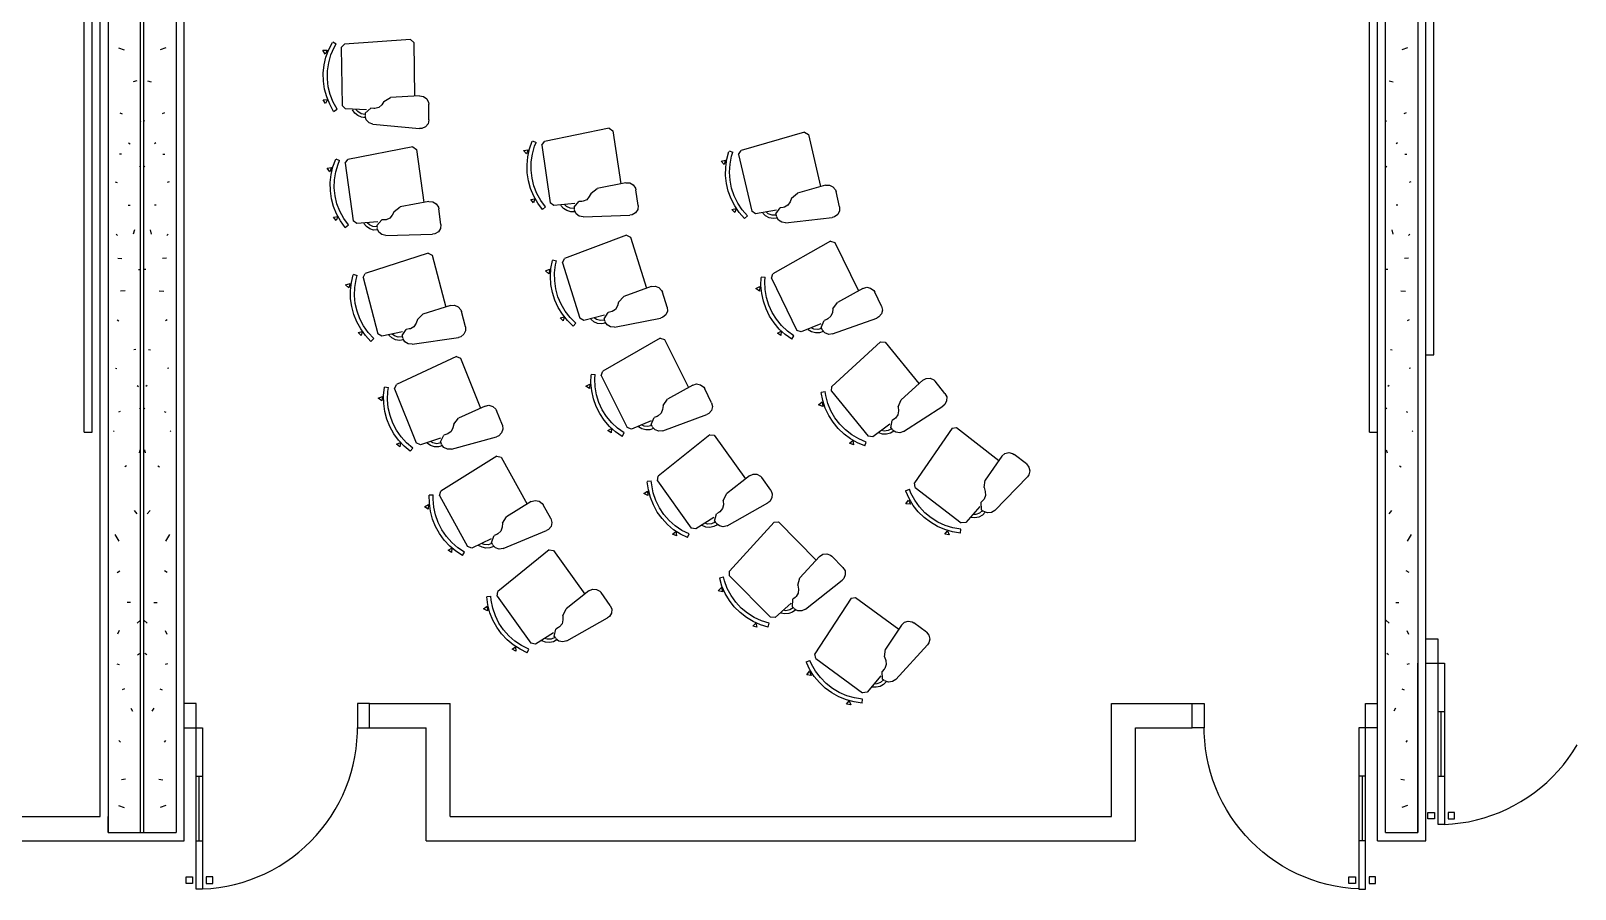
# Model space of a CAD drawing. Extents: x 7 to 80.8, y 22 to 73.9.
# Drawn here: x 54.63 to 64.2, y 54.63 to 59.95 of the extents above; entities that cross this region are included whole.
import ezdxf

# ---------------------------------------------------------------- set-up
doc = ezdxf.new("R2010")
doc.units = 0
doc.header["$MEASUREMENT"] = 0
for name, color, linetype in [('Doors', 7, 'CONTINUOUS'), ('Furniture', 7, 'CONTINUOUS'), ('Walls', 7, 'CONTINUOUS')]:
    doc.layers.add(name, color=color, linetype=linetype)

msp = doc.modelspace()

# ---------------------------------------------------------------- linework, layer by layer
at = {"layer": 'Doors', "color": 1}
for p, q in [((63.3544, 56.1819), (63.2794, 56.1819)), ((55.6544, 55.7819), (55.5794, 55.7819)), ((62.9044, 55.7819), (62.9794, 55.7819))]:
    msp.add_line(p, q, dxfattribs=at)
at = {"layer": 'Doors', "color": 2}
for p, q in [((63.2794, 56.0319), (63.2794, 56.1819)), ((63.2294, 54.9819), (63.2294, 56.0319)), ((63.2794, 54.9319), (63.2794, 56.0319)), ((55.5794, 55.6319), (55.5794, 55.7819)), ((61.3294, 55.7819), (61.8294, 55.7819)), ((61.8294, 55.6319), (61.8294, 55.7819)), ((62.9794, 55.6319), (62.9794, 55.7819)), ((55.5794, 54.9319), (55.5794, 55.6319)), ((61.4794, 55.6319), (61.8294, 55.6319)), ((55.1094, 54.9819), (55.1094, 55.0819)), ((63.0294, 54.9819), (63.2294, 54.9819)), ((55.5294, 54.9319), (55.5794, 54.9319)), ((62.9794, 54.9319), (63.2794, 54.9319))]:
    msp.add_line(p, q, dxfattribs=at)
at = {"layer": 'Doors', "color": 4}
for p, q in [((63.3544, 55.7319), (63.3967, 55.7319)), ((63.3736, 55.3313), (63.3736, 55.7319)), ((55.6544, 55.3319), (55.6967, 55.3319)), ((55.6736, 54.9313), (55.6736, 55.3319)), ((62.9044, 55.3319), (62.8622, 55.3319)), ((62.8853, 54.9313), (62.8853, 55.3319)), ((63.3544, 55.3319), (63.3944, 55.3319)), ((55.6544, 54.9319), (55.6944, 54.9319)), ((62.9044, 54.9319), (62.8645, 54.9319))]:
    msp.add_line(p, q, dxfattribs=at)
at = {"layer": 'Doors', "color": 1}
for points in [[(63.2794, 56.0319), (63.3544, 56.0319), (63.3544, 56.1819)], [(55.5794, 55.6319), (55.6544, 55.6319), (55.6544, 55.7819)], [(61.8294, 55.7819), (61.9044, 55.7819), (61.9044, 55.6319), (61.8294, 55.6319)], [(62.9794, 55.6319), (62.9044, 55.6319), (62.9044, 55.7819)]]:
    msp.add_lwpolyline(points, dxfattribs=at)
at = {"layer": 'Doors', "color": 4}
for points in [[(63.3544, 56.0319), (63.3944, 56.0319), (63.3944, 55.0319), (63.3544, 55.0319), (63.3544, 56.0319)], [(55.6544, 55.6319), (55.6944, 55.6319), (55.6944, 54.6319), (55.6544, 54.6319), (55.6544, 55.6319)], [(62.9044, 55.6319), (62.8644, 55.6319), (62.8644, 54.6319), (62.9044, 54.6319), (62.9044, 55.6319)], [(63.3321, 55.0676), (63.2921, 55.0676), (63.2921, 55.1076), (63.3321, 55.1076), (63.3321, 55.0676)], [(63.417, 55.0675), (63.457, 55.0673), (63.4571, 55.1073), (63.4171, 55.1075), (63.417, 55.0675)], [(55.6321, 54.6676), (55.5921, 54.6676), (55.5921, 54.7076), (55.6321, 54.7076), (55.6321, 54.6676)], [(55.717, 54.6675), (55.757, 54.6674), (55.7571, 54.7074), (55.7171, 54.7075), (55.717, 54.6675)], [(62.8419, 54.6675), (62.8019, 54.6674), (62.8017, 54.7074), (62.8417, 54.7075), (62.8419, 54.6675)], [(62.9268, 54.6676), (62.9668, 54.6676), (62.9668, 54.7076), (62.9268, 54.7076), (62.9268, 54.6676)]]:
    msp.add_lwpolyline(points, close=True, dxfattribs=at)
for points in [[(55.6944, 54.6327), (55.7443, 54.636), (55.794, 54.6417), (55.8433, 54.6499), (55.8921, 54.6606), (55.9404, 54.6737), (55.9879, 54.6892), (56.0346, 54.707), (56.0804, 54.7272), (56.1251, 54.7496), (56.1686, 54.7742), (56.2108, 54.801), (56.2516, 54.8298), (56.291, 54.8607), (56.3287, 54.8934), (56.3648, 54.9281), (56.3991, 54.9644), (56.4315, 55.0025), (56.462, 55.0421), (56.4905, 55.0832), (56.5168, 55.1257), (56.5411, 55.1694), (56.5631, 55.2143), (56.5828, 55.2602), (56.6002, 55.3071), (56.6153, 55.3548), (56.6279, 55.4032), (56.6381, 55.4521), (56.6459, 55.5015), (56.6512, 55.5512), (56.654, 55.6011), (56.6544, 55.6319)], [(62.8645, 54.6327), (62.8146, 54.636), (62.7649, 54.6417), (62.7156, 54.6499), (62.6668, 54.6606), (62.6185, 54.6737), (62.571, 54.6892), (62.5243, 54.707), (62.4785, 54.7272), (62.4338, 54.7496), (62.3903, 54.7742), (62.3481, 54.801), (62.3073, 54.8298), (62.2679, 54.8607), (62.2302, 54.8934), (62.1941, 54.9281), (62.1598, 54.9644), (62.1274, 55.0025), (62.0969, 55.0421), (62.0684, 55.0832), (62.042, 55.1257), (62.0178, 55.1694), (61.9958, 55.2143), (61.9761, 55.2602), (61.9587, 55.3071), (61.9436, 55.3548), (61.931, 55.4032), (61.9208, 55.4521), (61.913, 55.5015), (61.9077, 55.5512), (61.9049, 55.6011), (61.9044, 55.6319)], [(63.3944, 55.0327), (63.4443, 55.036), (63.494, 55.0417), (63.5433, 55.0499), (63.5921, 55.0606), (63.6404, 55.0737), (63.6879, 55.0892), (63.7346, 55.107), (63.7804, 55.1272), (63.8251, 55.1496), (63.8686, 55.1742), (63.9108, 55.201), (63.9516, 55.2298), (63.991, 55.2607), (64.0287, 55.2934), (64.0648, 55.3281), (64.0991, 55.3644), (64.1315, 55.4025), (64.162, 55.4421), (64.1905, 55.4832), (64.2168, 55.5257)]]:
    msp.add_lwpolyline(points, dxfattribs=at)
at = {"layer": 'Furniture', "color": 4}
for p, q in [((54.9594, 57.4649), (54.9594, 61.4649)), ((62.9294, 57.4649), (62.9294, 61.4649)), ((56.5006, 59.8832), (56.522, 59.8703)), ((56.554, 59.8487), (56.5737, 59.87)), ((56.554, 59.8487), (56.5591, 59.4887)), ((56.9834, 59.8986), (56.5737, 59.87)), ((56.9834, 59.8986), (57.0036, 59.88)), ((57.0036, 59.88), (57.0083, 59.5476)), ((56.5066, 59.4528), (56.5277, 59.4662)), ((56.5794, 59.4679), (56.5591, 59.4887)), ((56.7108, 59.4624), (56.5794, 59.4679)), ((56.7021, 59.4412), (56.737, 59.4723)), ((56.7554, 59.4705), (56.737, 59.4723)), ((56.8185, 59.5147), (56.8049, 59.4941)), ((56.8185, 59.5147), (56.8596, 59.5384)), ((57.0396, 59.5495), (56.8596, 59.5384)), ((57.0975, 59.4), (57.0961, 59.4972)), ((56.7021, 59.4412), (56.7019, 59.428)), ((56.75, 59.3741), (57.0392, 59.3463)), ((57.7392, 59.2701), (57.7621, 59.2601)), ((58.2159, 59.3488), (57.8135, 59.2667)), ((58.2159, 59.3488), (58.2384, 59.333)), ((58.2384, 59.333), (58.2867, 59.0041)), ((59.427, 59.3239), (59.0325, 59.2097)), ((59.427, 59.3239), (59.4507, 59.31)), ((59.4507, 59.31), (59.5253, 58.986)), ((56.9981, 59.2332), (56.5949, 59.1551)), ((56.9981, 59.2332), (57.0205, 59.2172)), ((57.0205, 59.2172), (57.0655, 58.8878)), ((57.7968, 59.2429), (57.8135, 59.2667)), ((57.7968, 59.2429), (57.8491, 58.8867)), ((58.9582, 59.2071), (58.9818, 59.199)), ((59.0178, 59.1846), (59.0325, 59.2097)), ((59.0178, 59.1846), (59.0986, 58.8338)), ((56.5207, 59.1593), (56.5436, 59.1491)), ((56.578, 59.1315), (56.5949, 59.1551)), ((56.578, 59.1315), (56.6267, 58.7748)), ((58.3175, 59.0101), (58.1404, 58.9755)), ((59.5555, 58.9945), (59.3818, 58.9457)), ((57.0963, 58.8935), (56.9189, 58.8606)), ((57.9971, 58.8584), (58.0276, 58.8938)), ((58.0461, 58.8945), (58.0276, 58.8938)), ((58.1028, 58.9465), (58.092, 58.9244)), ((58.1028, 58.9465), (58.1404, 58.9755)), ((58.3944, 58.8696), (58.3803, 58.9657)), ((59.3466, 58.9138), (59.3377, 58.8909)), ((59.3466, 58.9138), (59.3818, 58.9457)), ((59.6435, 58.8606), (59.6217, 58.9552)), ((56.881, 58.8321), (56.87, 58.81)), ((56.881, 58.8321), (56.9189, 58.8606)), ((57.1719, 58.7522), (57.1587, 58.8484)), ((57.8018, 58.8442), (57.8209, 58.8603)), ((57.8719, 58.8687), (57.8491, 58.8867)), ((58.0029, 58.8806), (57.8719, 58.8687)), ((57.9971, 58.8584), (57.9986, 58.8453)), ((58.0534, 58.7982), (58.3437, 58.8087)), ((59.0548, 58.7876), (59.0726, 58.8052)), ((59.1228, 58.8177), (59.0986, 58.8338)), ((59.2524, 58.8401), (59.1228, 58.8177)), ((59.2484, 58.8175), (59.2759, 58.8552)), ((59.2484, 58.8175), (59.2509, 58.8045)), ((59.2943, 58.8574), (59.2759, 58.8552)), ((59.3093, 58.762), (59.5979, 58.7958)), ((56.579, 58.7328), (56.5983, 58.7487)), ((56.6494, 58.7566), (56.6267, 58.7748)), ((56.7805, 58.7672), (56.6494, 58.7566)), ((56.7745, 58.745), (56.8053, 58.7801)), ((56.7745, 58.745), (56.7758, 58.7319)), ((56.8238, 58.7806), (56.8053, 58.7801)), ((56.8301, 58.6842), (57.1205, 58.6918)), ((58.3221, 58.6851), (57.9377, 58.5405)), ((58.3221, 58.6851), (58.3468, 58.673)), ((58.3468, 58.673), (58.4464, 58.3558)), ((59.588, 58.6472), (59.2297, 58.4465)), ((59.588, 58.6472), (59.6143, 58.639)), ((59.6143, 58.639), (59.7604, 58.3404)), ((57.0935, 58.5745), (56.7028, 58.4481)), ((57.0935, 58.5745), (57.1176, 58.5613)), ((57.1176, 58.5613), (57.2023, 58.2398)), ((57.8638, 58.5322), (57.888, 58.526)), ((57.9249, 58.5144), (57.9377, 58.5405)), ((57.9249, 58.5144), (58.0328, 58.1709)), ((56.6286, 58.4432), (56.6525, 58.4359)), ((56.6888, 58.4226), (56.7028, 58.4481)), ((56.6888, 58.4226), (56.7805, 58.0744)), ((59.1579, 58.4272), (59.1828, 58.4247)), ((59.2211, 58.4188), (59.2297, 58.4465)), ((59.2211, 58.4188), (59.3793, 58.0954)), ((58.4758, 58.3666), (58.3064, 58.3045)), ((58.574, 58.2399), (58.5449, 58.3326)), ((59.7879, 58.3555), (59.6298, 58.2686)), ((59.904, 58.245), (59.8613, 58.3323)), ((57.2322, 58.2492), (57.0601, 58.1951)), ((58.2739, 58.27), (58.2667, 58.2464)), ((58.2739, 58.27), (58.3064, 58.3045)), ((59.6027, 58.2296), (59.5992, 58.2052)), ((59.6027, 58.2296), (59.6298, 58.2686)), ((57.0259, 58.1621), (57.0177, 58.1389)), ((57.0259, 58.1621), (57.0601, 58.1951)), ((57.3243, 58.1181), (57.2996, 58.212)), ((57.9927, 58.1215), (58.0091, 58.1404)), ((58.0581, 58.1567), (58.0328, 58.1709)), ((58.1856, 58.1891), (58.0581, 58.1567)), ((58.1834, 58.1663), (58.2079, 58.2061)), ((58.1834, 58.1663), (58.1869, 58.1536)), ((58.226, 58.2096), (58.2079, 58.2061)), ((58.2485, 58.1157), (58.5335, 58.1718)), ((59.5277, 58.1364), (59.4065, 58.0852)), ((59.5289, 58.1135), (59.5472, 58.1565)), ((59.5645, 58.1627), (59.5472, 58.1565)), ((59.6008, 58.0732), (59.8742, 58.1716)), ((56.7382, 58.0269), (56.7554, 58.0451)), ((56.8052, 58.0591), (56.7805, 58.0744)), ((56.934, 58.0855), (56.8052, 58.0591)), ((56.9307, 58.0628), (56.9571, 58.1014)), ((56.9307, 58.0628), (56.9337, 58.0499)), ((56.9754, 58.1041), (56.9571, 58.1014)), ((56.9934, 58.0092), (57.2807, 58.0519)), ((58.5316, 58.0463), (58.1748, 57.843)), ((58.5316, 58.0463), (58.5579, 58.0383)), ((58.5579, 58.0383), (58.7062, 57.7408)), ((59.3471, 58.0405), (59.3604, 58.0617)), ((59.4065, 58.0852), (59.3793, 58.0954)), ((59.5289, 58.1135), (59.5343, 58.1015)), ((57.2681, 57.9322), (56.8956, 57.7593)), ((57.2681, 57.9322), (57.2937, 57.9221)), ((59.8983, 58.0246), (59.5948, 57.7479)), ((59.8983, 58.0246), (59.9257, 58.0226)), ((59.9257, 58.0226), (60.1357, 57.7649)), ((63.2794, 57.9435), (63.3294, 57.9435)), ((57.2937, 57.9221), (57.4167, 57.6132)), ((58.1663, 57.8152), (58.1748, 57.843)), ((56.8226, 57.7455), (56.8472, 57.7411)), ((56.8849, 57.7323), (56.8956, 57.7593)), ((58.1031, 57.8231), (58.128, 57.8208)), ((58.1663, 57.8152), (58.3269, 57.493)), ((58.7336, 57.7561), (58.5761, 57.668)), ((59.5927, 57.719), (59.5948, 57.7479)), ((60.1591, 57.7858), (60.0248, 57.6653)), ((60.2972, 57.7045), (60.2358, 57.7798)), ((56.8849, 57.7323), (57.0181, 57.3979)), ((58.5494, 57.6288), (58.5761, 57.668)), ((58.8505, 57.6465), (58.8072, 57.7334)), ((59.5293, 57.7128), (59.5541, 57.716)), ((59.5927, 57.719), (59.8201, 57.4399)), ((60.0073, 57.6212), (60.0248, 57.6653)), ((57.2511, 57.5147), (57.281, 57.5516)), ((57.4452, 57.6262), (57.281, 57.5515)), ((57.5526, 57.5072), (57.5167, 57.5975)), ((58.4764, 57.5121), (58.4944, 57.5553)), ((58.5117, 57.5617), (58.4944, 57.5553)), ((58.5494, 57.6288), (58.5461, 57.6044)), ((58.5486, 57.4724), (58.8213, 57.5728)), ((59.9852, 57.5474), (59.9698, 57.5374)), ((60.0073, 57.6212), (60.0094, 57.5967)), ((60.0409, 57.4685), (60.2848, 57.6262)), ((54.9594, 57.4649), (55.0094, 57.4649)), ((57.2079, 57.4509), (57.1901, 57.446)), ((57.2511, 57.5147), (57.2457, 57.4906)), ((58.2952, 57.4379), (58.3083, 57.4591)), ((58.3542, 57.483), (58.3269, 57.493)), ((58.475, 57.5351), (58.3542, 57.483)), ((58.4764, 57.5121), (58.4819, 57.5002)), ((59.9553, 57.5134), (59.8489, 57.4361)), ((59.9617, 57.4914), (59.9698, 57.5374)), ((59.9617, 57.4914), (59.9697, 57.4809)), ((60.3416, 57.4886), (60.1087, 57.1503)), ((60.3416, 57.4886), (60.3688, 57.4928)), ((60.3688, 57.4928), (60.6317, 57.2894)), ((62.9294, 57.4649), (62.9794, 57.4649)), ((56.9819, 57.3456), (56.9967, 57.3657)), ((57.0445, 57.3857), (57.0181, 57.3979)), ((57.1691, 57.4275), (57.0445, 57.3857)), ((57.1686, 57.4045), (57.1901, 57.4461)), ((57.1686, 57.4045), (57.1731, 57.3921)), ((57.2373, 57.3589), (57.5174, 57.4362)), ((58.8392, 57.4486), (58.5189, 57.1916)), ((58.8392, 57.4486), (58.8664, 57.4448)), ((58.8664, 57.4448), (59.0598, 57.1744)), ((59.8012, 57.3791), (59.8094, 57.4028)), ((59.8489, 57.4361), (59.8201, 57.4399)), ((57.5194, 57.3159), (57.1706, 57.0991)), ((57.5194, 57.3159), (57.546, 57.3089)), ((57.546, 57.3089), (57.7056, 57.0173)), ((60.6497, 57.3151), (60.5462, 57.1673)), ((60.8027, 57.2672), (60.7258, 57.3267)), ((58.5149, 57.1628), (58.5189, 57.1916)), ((59.0844, 57.1938), (58.9428, 57.082)), ((59.2171, 57.104), (59.1606, 57.183)), ((60.5392, 57.1204), (60.5462, 57.1673)), ((60.6065, 56.9792), (60.8084, 57.1882)), ((57.0998, 57.0765), (57.1247, 57.0751)), ((57.1632, 57.071), (57.1706, 57.0991)), ((57.1632, 57.071), (57.336, 56.7552)), ((58.4513, 57.1606), (58.4762, 57.1623)), ((58.5149, 57.1628), (58.7243, 56.8699)), ((58.9225, 57.0391), (58.9428, 57.082)), ((60.0529, 57.1013), (60.0763, 57.11)), ((60.1132, 57.1216), (60.1087, 57.1503)), ((60.1132, 57.1216), (60.398, 56.9013)), ((60.5392, 57.1204), (60.5468, 57.0969)), ((57.7323, 57.0336), (57.5784, 56.9396)), ((57.8533, 56.9285), (57.8067, 57.0138)), ((58.9225, 57.0391), (58.9231, 57.0145)), ((58.9464, 56.8846), (59.1998, 57.0266)), ((60.513, 57.0036), (60.4269, 56.9042)), ((60.5345, 57.0435), (60.5216, 57.0303)), ((60.5242, 56.9836), (60.5216, 57.0303)), ((60.5242, 56.9836), (60.5344, 56.9752)), ((57.5531, 56.8994), (57.5507, 56.8749)), ((57.5531, 56.8994), (57.5784, 56.9396)), ((58.8639, 56.9348), (58.7528, 56.8644)), ((58.8689, 56.9124), (58.8798, 56.9579)), ((58.8689, 56.9124), (58.8762, 56.9014)), ((58.8959, 56.9669), (58.8798, 56.9579)), ((59.2371, 56.9068), (58.9613, 56.6025)), ((59.2371, 56.9068), (59.2646, 56.9074)), ((59.2646, 56.9074), (59.4982, 56.6708)), ((60.4269, 56.9042), (60.398, 56.9013)), ((57.4824, 56.8029), (57.3637, 56.7462)), ((57.4847, 56.78), (57.501, 56.8239)), ((57.518, 56.8309), (57.501, 56.8238)), ((57.5584, 56.7431), (57.8269, 56.8538)), ((58.7016, 56.8105), (58.7112, 56.8335)), ((58.7528, 56.8644), (58.7243, 56.8699)), ((60.3934, 56.8379), (60.3959, 56.8627)), ((57.3064, 56.6989), (57.3187, 56.7206)), ((57.3637, 56.7462), (57.336, 56.7552)), ((57.4847, 56.78), (57.4906, 56.7683)), ((57.8436, 56.7346), (57.5237, 56.4771)), ((57.8436, 56.7346), (57.8708, 56.7309)), ((57.8708, 56.7309), (58.0646, 56.4608)), ((59.5194, 56.6939), (59.3972, 56.5612)), ((59.6646, 56.6261), (59.5964, 56.6952)), ((58.9619, 56.5734), (58.9613, 56.6025)), ((58.8994, 56.5613), (58.9238, 56.5669)), ((58.9619, 56.5734), (59.2149, 56.3173)), ((59.384, 56.5156), (59.3972, 56.5612)), ((59.384, 56.5156), (59.3884, 56.4913)), ((59.4319, 56.3667), (59.6598, 56.547)), ((57.4561, 56.446), (57.4811, 56.4477)), ((57.5198, 56.4483), (57.5237, 56.4771)), ((57.5198, 56.4483), (57.7296, 56.1558)), ((58.0892, 56.4803), (57.9478, 56.3682)), ((58.2221, 56.3906), (58.1654, 56.4696)), ((59.3425, 56.4033), (59.2439, 56.3163)), ((59.3509, 56.382), (59.3546, 56.4286)), ((59.369, 56.44), (59.3546, 56.4286)), ((59.7155, 56.4345), (59.4911, 56.0906)), ((59.7155, 56.4345), (59.7425, 56.4394)), ((59.7425, 56.4394), (60.0105, 56.2426)), ((57.9276, 56.3253), (57.9478, 56.3682)), ((57.9276, 56.3253), (57.9282, 56.3006)), ((57.9518, 56.1708), (58.2049, 56.3133)), ((59.2439, 56.3163), (59.2149, 56.3173)), ((59.3509, 56.382), (59.3599, 56.3723)), ((57.8691, 56.2209), (57.7581, 56.1503)), ((57.8741, 56.1985), (57.885, 56.244)), ((57.9011, 56.253), (57.885, 56.244)), ((59.2019, 56.255), (59.2077, 56.2793)), ((60.0278, 56.2687), (59.928, 56.1184)), ((60.1819, 56.2247), (60.1036, 56.2822)), ((57.7071, 56.0963), (57.7166, 56.1194)), ((57.7581, 56.1503), (57.7296, 56.1558)), ((57.8741, 56.1985), (57.8815, 56.1875)), ((59.9222, 56.0713), (59.928, 56.1184)), ((59.993, 55.9319), (60.1896, 56.1458)), ((59.4365, 56.0401), (59.4596, 56.0495)), ((59.4963, 56.062), (59.4911, 56.0906)), ((59.4963, 56.062), (59.7864, 55.8488)), ((59.9222, 56.0713), (59.9304, 56.0481)), ((59.8989, 55.954), (59.8152, 55.8524)), ((59.9193, 55.9944), (59.9068, 55.9808)), ((59.9106, 55.9342), (59.9068, 55.9808)), ((59.9106, 55.9342), (59.9209, 55.9261)), ((59.8152, 55.8524), (59.7864, 55.8488)), ((59.7834, 55.7853), (59.7853, 55.8102))]:
    msp.add_line(p, q, dxfattribs=at)
for points in [[(63.3294, 57.9435), (63.3294, 61.9435), (63.2794, 61.9435)], [(55.0094, 57.4649), (55.0094, 61.4649), (54.9594, 61.4649)], [(56.5066, 59.4528), (56.4823, 59.4964), (56.4635, 59.5427), (56.4505, 59.591), (56.4435, 59.6405), (56.4426, 59.6904), (56.4478, 59.7401), (56.459, 59.7888), (56.4761, 59.8358), (56.4988, 59.8803)], [(56.5277, 59.4662), (56.5036, 59.51), (56.4853, 59.5565), (56.4733, 59.605), (56.4677, 59.6547), (56.4685, 59.7046), (56.4759, 59.754), (56.4897, 59.8021), (56.5095, 59.8479), (56.522, 59.8703)], [(56.7037, 59.4131), (56.679, 59.4161), (56.6561, 59.426), (56.6371, 59.442), (56.6234, 59.4629)], [(56.702, 59.4334), (56.6776, 59.4379), (56.6565, 59.4512), (56.6452, 59.4652)], [(56.8049, 59.4941), (56.7868, 59.4772), (56.763, 59.4703), (56.7554, 59.4705)], [(57.0396, 59.5495), (57.064, 59.5453), (57.0839, 59.5304), (57.0948, 59.5082), (57.0961, 59.4972)], [(56.75, 59.3741), (56.7266, 59.3821), (56.7093, 59.3999), (56.702, 59.4236)], [(57.0975, 59.4), (57.092, 59.3759), (57.0763, 59.3568), (57.0535, 59.3469), (57.0392, 59.3464)], [(57.8018, 58.8442), (57.772, 58.8843), (57.7473, 58.9277), (57.728, 58.9738), (57.7146, 59.022), (57.7071, 59.0714), (57.7057, 59.1213), (57.7105, 59.1711), (57.7212, 59.2199), (57.7379, 59.267)], [(57.8209, 58.8603), (57.7912, 58.9005), (57.767, 58.9442), (57.7487, 58.9907), (57.7366, 59.0392), (57.731, 59.0888), (57.7318, 59.1388), (57.7391, 59.1882), (57.7527, 59.2363), (57.7621, 59.2601)], [(59.0548, 58.7876), (59.0219, 58.8252), (58.9937, 58.8665), (58.9709, 58.9109), (58.9536, 58.9578), (58.9422, 59.0064), (58.9368, 59.0561), (58.9375, 59.1061), (58.9443, 59.1556), (58.9571, 59.2039)], [(59.0726, 58.8052), (59.0398, 58.8429), (59.0121, 58.8845), (58.9902, 58.9294), (58.9742, 58.9768), (58.9645, 59.0258), (58.9613, 59.0756), (58.9646, 59.1255), (58.9744, 59.1745), (58.9818, 59.199)], [(56.579, 58.7328), (56.5496, 58.7732), (56.5253, 58.8169), (56.5066, 58.8632), (56.4936, 58.9114), (56.4866, 58.9609), (56.4857, 59.0109), (56.491, 59.0606), (56.5022, 59.1093), (56.5194, 59.1562)], [(56.5983, 58.7487), (56.569, 58.7892), (56.5453, 58.8332), (56.5274, 58.8799), (56.5158, 58.9285), (56.5106, 58.9782), (56.512, 59.0281), (56.5198, 59.0775), (56.5339, 59.1254), (56.5436, 59.1491)], [(58.3175, 59.0101), (58.3422, 59.0091), (58.3638, 58.997), (58.3776, 58.9764), (58.3803, 58.9657)], [(59.5555, 58.9945), (59.5802, 58.9955), (59.6027, 58.9851), (59.6181, 58.9657), (59.6217, 58.9552)], [(57.0963, 58.8935), (57.1211, 58.8922), (57.1425, 58.8799), (57.1561, 58.8592), (57.1587, 58.8484)], [(58.092, 58.9244), (58.0763, 58.9052), (58.0536, 58.8953), (58.0461, 58.8945)], [(59.3377, 58.8909), (59.3235, 58.8705), (59.3017, 58.8588), (59.2943, 58.8574)], [(56.87, 58.81), (56.8541, 58.791), (56.8313, 58.7813), (56.8238, 58.7806)], [(58.0024, 58.8308), (57.9775, 58.8305), (57.9535, 58.8373), (57.9325, 58.8507), (57.9162, 58.8695)], [(57.998, 58.8507), (57.9732, 58.8519), (57.9506, 58.8623), (57.9375, 58.8747)], [(58.0534, 58.7981), (58.0291, 58.803), (58.0097, 58.8184), (57.9993, 58.8409)], [(58.3944, 58.8696), (58.3922, 58.8449), (58.3791, 58.8239), (58.3579, 58.8111), (58.3437, 58.8087)], [(59.2558, 58.7904), (59.231, 58.7881), (59.2066, 58.793), (59.1846, 58.8046), (59.1668, 58.8221)], [(59.2499, 58.8099), (59.225, 58.8091), (59.2017, 58.8176), (59.1876, 58.8289)], [(59.3093, 58.762), (59.2847, 58.7649), (59.2641, 58.7786), (59.252, 58.8002)], [(59.6435, 58.8606), (59.6433, 58.8358), (59.6319, 58.8138), (59.6118, 58.7994), (59.5979, 58.7958)], [(56.7795, 58.7174), (56.7545, 58.7173), (56.7306, 58.7244), (56.7098, 58.738), (56.6937, 58.757)], [(56.7753, 58.7373), (56.7505, 58.7388), (56.728, 58.7494), (56.715, 58.7619)], [(56.8301, 58.6842), (56.8059, 58.6894), (56.7866, 58.7049), (56.7765, 58.7275)], [(57.1719, 58.7522), (57.1694, 58.7275), (57.1561, 58.7066), (57.1347, 58.6941), (57.1205, 58.6918)], [(57.9927, 58.1215), (57.957, 58.1563), (57.9257, 58.1953), (57.8995, 58.2379), (57.8786, 58.2833), (57.8634, 58.3309), (57.8542, 58.38), (57.851, 58.4299), (57.854, 58.4797), (57.863, 58.5289)], [(58.0091, 58.1404), (57.9734, 58.1754), (57.9426, 58.2148), (57.9172, 58.2578), (57.8977, 58.3038), (57.8842, 58.3519), (57.8771, 58.4014), (57.8766, 58.4513), (57.8825, 58.5009), (57.888, 58.526)], [(56.7382, 58.0269), (56.7041, 58.0634), (56.6747, 58.1039), (56.6505, 58.1475), (56.6317, 58.1939), (56.6188, 58.2422), (56.6119, 58.2916), (56.6111, 58.3416), (56.6163, 58.3913), (56.6276, 58.44)], [(56.7554, 58.0451), (56.7214, 58.0817), (56.6925, 58.1225), (56.6692, 58.1666), (56.6517, 58.2135), (56.6406, 58.2622), (56.6358, 58.3119), (56.6376, 58.3619), (56.6458, 58.4111), (56.6525, 58.4359)], [(59.3471, 58.0405), (59.3065, 58.0696), (59.2698, 58.1035), (59.2374, 58.1416), (59.21, 58.1833), (59.1878, 58.2281), (59.1713, 58.2753), (59.1607, 58.3241), (59.1561, 58.3739), (59.1576, 58.4238)], [(59.3604, 58.0617), (59.3199, 58.0909), (59.2836, 58.1252), (59.252, 58.164), (59.2257, 58.2065), (59.2052, 58.252), (59.1908, 58.2998), (59.1827, 58.3492), (59.1811, 58.3991), (59.1828, 58.4247)], [(58.4758, 58.3666), (58.5004, 58.3695), (58.5236, 58.3609), (58.5405, 58.3428), (58.5449, 58.3326)], [(59.7879, 58.3555), (59.8118, 58.3621), (59.836, 58.3571), (59.8554, 58.3417), (59.8613, 58.3323)], [(57.2322, 58.2492), (57.2569, 58.251), (57.2797, 58.2413), (57.2957, 58.2224), (57.2996, 58.212)], [(58.2667, 58.2464), (58.2542, 58.225), (58.2334, 58.2116), (58.226, 58.2096)], [(58.574, 58.2399), (58.5757, 58.2152), (58.566, 58.1924), (58.5471, 58.1765), (58.5335, 58.1718)], [(59.904, 58.245), (59.9094, 58.2208), (59.9033, 58.1968), (59.8869, 58.1782), (59.8742, 58.1716)], [(57.0177, 58.1389), (57.0042, 58.1181), (56.9828, 58.1057), (56.9754, 58.1041)], [(58.1929, 58.1399), (58.1684, 58.1356), (58.1437, 58.1386), (58.1208, 58.1485), (58.1017, 58.1645)], [(58.1855, 58.1588), (58.1608, 58.1561), (58.1368, 58.1628), (58.1219, 58.173)], [(58.2485, 58.1157), (58.2237, 58.1167), (58.2021, 58.1288), (58.1883, 58.1493)], [(59.5992, 58.2052), (59.5901, 58.1822), (59.5715, 58.1658), (59.5645, 58.1627)], [(56.939, 58.0359), (56.9143, 58.0329), (56.8897, 58.037), (56.8674, 58.0479), (56.8491, 58.0648)], [(56.9325, 58.0552), (56.9077, 58.0537), (56.8841, 58.0615), (56.8697, 58.0723)], [(56.9934, 58.0092), (56.9687, 58.0113), (56.9477, 58.0244), (56.9348, 58.0456)], [(57.3243, 58.1181), (57.3249, 58.0933), (57.3142, 58.071), (57.2945, 58.0559), (57.2807, 58.0519)], [(59.5423, 58.0888), (59.5187, 58.0809), (59.4938, 58.0801), (59.4697, 58.0865), (59.4484, 58.0995)], [(59.5321, 58.1064), (59.5081, 58.1001), (59.4834, 58.103), (59.4671, 58.1108)], [(59.6008, 58.0732), (59.5762, 58.0705), (59.553, 58.0792), (59.5363, 58.0975)], [(56.9819, 57.3456), (56.9436, 57.3777), (56.9095, 57.4143), (56.8802, 57.4547), (56.8559, 57.4984), (56.8373, 57.5447), (56.8244, 57.593), (56.8175, 57.6425), (56.8167, 57.6925), (56.822, 57.7421)], [(56.9967, 57.3657), (56.9586, 57.3979), (56.9249, 57.4349), (56.8964, 57.4759), (56.8734, 57.5203), (56.8564, 57.5673), (56.8457, 57.616), (56.8413, 57.6658), (56.8435, 57.7157), (56.8472, 57.7411)], [(58.2952, 57.4379), (58.2544, 57.4667), (58.2174, 57.5003), (58.1847, 57.5381), (58.157, 57.5797), (58.1345, 57.6243), (58.1176, 57.6713), (58.1066, 57.7201), (58.1017, 57.7698), (58.1028, 57.8197)], [(58.3083, 57.4591), (58.2676, 57.4881), (58.231, 57.5221), (58.1992, 57.5606), (58.1726, 57.6029), (58.1517, 57.6483), (58.1369, 57.696), (58.1285, 57.7453), (58.1265, 57.7952), (58.128, 57.8208)], [(58.7336, 57.7561), (58.7574, 57.7628), (58.7817, 57.758), (58.8012, 57.7427), (58.8072, 57.7334)], [(60.1591, 57.7858), (60.1808, 57.7976), (60.2056, 57.7983), (60.228, 57.7876), (60.2358, 57.7798)], [(58.8505, 57.6464), (58.8561, 57.6223), (58.8501, 57.5983), (58.8339, 57.5795), (58.8213, 57.5728)], [(59.8012, 57.3791), (59.7551, 57.3983), (59.7116, 57.4229), (59.6714, 57.4527), (59.6352, 57.4871), (59.6035, 57.5257), (59.5767, 57.5679), (59.5553, 57.6131), (59.5396, 57.6605), (59.5297, 57.7095)], [(59.8094, 57.4028), (59.7633, 57.4221), (59.7201, 57.4472), (59.6806, 57.4778), (59.6454, 57.5132), (59.615, 57.553), (59.5901, 57.5963), (59.5711, 57.6425), (59.5582, 57.6907), (59.5541, 57.716)], [(60.2972, 57.7045), (60.3079, 57.6822), (60.3074, 57.6574), (60.2957, 57.6356), (60.2848, 57.6263)], [(57.4452, 57.6262), (57.4696, 57.6309), (57.4934, 57.6241), (57.5115, 57.6073), (57.5167, 57.5975)], [(58.5461, 57.6044), (58.5371, 57.5813), (58.5186, 57.5648), (58.5117, 57.5617)], [(60.0094, 57.5967), (60.0057, 57.5722), (59.9913, 57.552), (59.9852, 57.5474)], [(57.2457, 57.4906), (57.2348, 57.4684), (57.2151, 57.4535), (57.2079, 57.4509)], [(57.5526, 57.5072), (57.5562, 57.4827), (57.5482, 57.4592), (57.5305, 57.4419), (57.5173, 57.4363)], [(58.49, 57.4876), (58.4664, 57.4795), (58.4415, 57.4785), (58.4174, 57.4847), (58.396, 57.4976)], [(58.4796, 57.5051), (58.4557, 57.4986), (58.431, 57.5014), (58.4147, 57.5091)], [(58.5486, 57.4724), (58.524, 57.4695), (58.5008, 57.4781), (58.4839, 57.4962)], [(59.9803, 57.4704), (59.9591, 57.4574), (59.935, 57.4509), (59.9101, 57.4517), (59.8865, 57.4595)], [(59.9664, 57.4852), (59.9444, 57.4736), (59.9197, 57.4709), (59.9021, 57.4748)], [(60.0409, 57.4685), (60.0175, 57.4603), (59.993, 57.4635), (59.9725, 57.4775)], [(57.1801, 57.3789), (57.156, 57.3728), (57.1311, 57.3739), (57.1075, 57.3821), (57.0873, 57.3967)], [(57.1713, 57.3972), (57.1468, 57.3927), (57.1225, 57.3976), (57.1069, 57.4066)], [(57.2373, 57.3589), (57.2126, 57.3581), (57.1901, 57.3685), (57.1748, 57.388)], [(60.6497, 57.3151), (60.6683, 57.3315), (60.6922, 57.3378), (60.7164, 57.3325), (60.7258, 57.3267)], [(60.8027, 57.2672), (60.8182, 57.2479), (60.8233, 57.2237), (60.8169, 57.1998), (60.8084, 57.1882)], [(59.0844, 57.1938), (59.1069, 57.2042), (59.1316, 57.2033), (59.1533, 57.1913), (59.1606, 57.183)], [(57.3064, 56.6989), (57.2645, 56.7261), (57.2263, 56.7582), (57.1922, 56.7948), (57.1629, 56.8353), (57.1387, 56.879), (57.1201, 56.9254), (57.1072, 56.9736), (57.1004, 57.0231), (57.0996, 57.0731)], [(57.3187, 56.7206), (57.277, 56.748), (57.2391, 56.7806), (57.2058, 56.8178), (57.1776, 56.8591), (57.155, 56.9037), (57.1384, 56.9508), (57.1281, 56.9997), (57.1242, 57.0495), (57.1247, 57.0751)], [(58.7016, 56.8105), (58.6568, 56.8325), (58.6149, 56.8598), (58.5767, 56.8921), (58.5428, 56.9287), (58.5136, 56.9692), (58.4895, 57.013), (58.471, 57.0594), (58.4582, 57.1077), (58.4515, 57.1573)], [(58.7112, 56.8335), (58.6665, 56.8557), (58.625, 56.8836), (58.5874, 56.9165), (58.5545, 56.9541), (58.5268, 56.9957), (58.5047, 57.0405), (58.4885, 57.0878), (58.4787, 57.1368), (58.4762, 57.1623)], [(59.2171, 57.104), (59.2264, 57.081), (59.2243, 57.0564), (59.2113, 57.0353), (59.1998, 57.0267)], [(60.3934, 56.8379), (60.3441, 56.8461), (60.2961, 56.8602), (60.2503, 56.8801), (60.2072, 56.9054), (60.1676, 56.9359), (60.1319, 56.9709), (60.1009, 57.01), (60.0748, 57.0526), (60.0541, 57.0981)], [(60.3959, 56.8627), (60.3467, 56.8711), (60.2989, 56.8858), (60.2535, 56.9066), (60.2112, 56.9332), (60.1726, 56.965), (60.1386, 57.0015), (60.1096, 57.0422), (60.0861, 57.0863), (60.0763, 57.11)], [(60.5468, 57.0969), (60.5488, 57.0722), (60.5393, 57.0493), (60.5345, 57.0435)], [(57.7323, 57.0336), (57.7559, 57.0413), (57.7804, 57.0374), (57.8004, 57.0229), (57.8067, 57.0138)], [(58.9231, 57.0145), (58.9179, 56.9903), (58.9022, 56.971), (58.8959, 56.9669)], [(60.5302, 56.9787), (60.5115, 56.9623), (60.488, 56.9541), (60.47, 56.954)], [(60.6065, 56.9792), (60.5857, 56.9659), (60.561, 56.9635), (60.5379, 56.9725)], [(57.8534, 56.9285), (57.8599, 56.9046), (57.8548, 56.8804), (57.8394, 56.861), (57.8269, 56.8538)], [(58.8862, 56.8903), (58.8641, 56.8786), (58.8397, 56.8737), (58.8149, 56.876), (58.7918, 56.8853)], [(58.8732, 56.906), (58.8505, 56.8957), (58.8257, 56.8946), (58.8084, 56.8996)], [(58.9464, 56.8846), (58.9226, 56.8778), (58.8983, 56.8826), (58.8788, 56.8978)], [(60.5472, 56.9674), (60.5294, 56.9499), (60.5074, 56.9382), (60.483, 56.9332), (60.4582, 56.9355)], [(57.5507, 56.8749), (57.5426, 56.8514), (57.5248, 56.8342), (57.518, 56.8309)], [(57.4992, 56.756), (57.4759, 56.747), (57.4511, 56.7451), (57.4267, 56.7504), (57.4049, 56.7624)], [(57.4882, 56.7731), (57.4645, 56.7657), (57.4397, 56.7675), (57.4231, 56.7746)], [(57.5584, 56.7431), (57.5339, 56.7393), (57.5103, 56.7469), (57.4928, 56.7644)], [(59.5194, 56.6939), (59.54, 56.7077), (59.5645, 56.7107), (59.5878, 56.7022), (59.5964, 56.6952)], [(59.6646, 56.6261), (59.6775, 56.6049), (59.6793, 56.5802), (59.6697, 56.5573), (59.6598, 56.547)], [(59.2019, 56.255), (59.1541, 56.2697), (59.1085, 56.2901), (59.0657, 56.3159), (59.0264, 56.3467), (58.9911, 56.3821), (58.9604, 56.4216), (58.9348, 56.4645), (58.9146, 56.5102), (58.9002, 56.558)], [(59.2077, 56.2793), (59.16, 56.2942), (59.1146, 56.3151), (59.0724, 56.3417), (59.0339, 56.3737), (59, 56.4103), (58.9711, 56.4511), (58.9477, 56.4953), (58.9303, 56.5421), (58.9238, 56.5669)], [(57.7071, 56.0963), (57.6622, 56.1182), (57.6203, 56.1455), (57.5821, 56.1777), (57.548, 56.2143), (57.5187, 56.2547), (57.4946, 56.2985), (57.476, 56.3449), (57.4632, 56.3932), (57.4564, 56.4427)], [(57.7166, 56.1194), (57.6718, 56.1415), (57.6303, 56.1692), (57.5927, 56.2022), (57.5597, 56.2397), (57.5319, 56.2812), (57.5097, 56.326), (57.4935, 56.3732), (57.4836, 56.4222), (57.4811, 56.4477)], [(58.0892, 56.4803), (58.1116, 56.4907), (58.1364, 56.4898), (58.1581, 56.4779), (58.1654, 56.4696)], [(59.3884, 56.4913), (59.3871, 56.4666), (59.3746, 56.4452), (59.369, 56.44)], [(58.2221, 56.3906), (58.2314, 56.3677), (58.2294, 56.343), (58.2164, 56.3219), (58.2049, 56.3133)], [(59.3715, 56.3629), (59.3516, 56.3479), (59.3283, 56.3392), (59.3034, 56.3376), (59.2791, 56.3431)], [(59.3562, 56.3763), (59.3354, 56.3626), (59.3111, 56.3576), (59.2932, 56.3599)], [(59.4319, 56.3667), (59.4095, 56.3563), (59.3847, 56.3572), (59.363, 56.3692)], [(57.9282, 56.3006), (57.923, 56.2764), (57.9074, 56.2572), (57.9011, 56.253)], [(60.0278, 56.2687), (60.0459, 56.2856), (60.0697, 56.2925), (60.094, 56.2878), (60.1036, 56.2822)], [(60.1819, 56.2247), (60.1979, 56.2058), (60.2036, 56.1817), (60.1978, 56.1576), (60.1896, 56.1458)], [(57.8915, 56.1764), (57.8695, 56.1647), (57.8451, 56.1598), (57.8202, 56.162), (57.7971, 56.1713)], [(57.8784, 56.192), (57.8558, 56.1818), (57.831, 56.1806), (57.8137, 56.1856)], [(57.9518, 56.1708), (57.9279, 56.164), (57.9036, 56.1687), (57.8841, 56.184)], [(59.7834, 55.7853), (59.7339, 55.7923), (59.6856, 55.8052), (59.6393, 55.824), (59.5956, 55.8482), (59.5552, 55.8776), (59.5187, 55.9118), (59.4867, 55.9501), (59.4595, 55.992), (59.4377, 56.037)], [(59.7853, 55.8102), (59.7359, 55.8174), (59.6878, 55.8309), (59.6419, 55.8506), (59.5989, 55.876), (59.5596, 55.9069), (59.5246, 55.9426), (59.4946, 55.9825), (59.47, 56.026), (59.4596, 56.0494)], [(59.9304, 56.0481), (59.9329, 56.0235), (59.9241, 56.0003), (59.9193, 55.9944)], [(59.9167, 55.9294), (59.8983, 55.9127), (59.8751, 55.9039), (59.8571, 55.9032)], [(59.993, 55.9319), (59.9724, 55.9181), (59.9478, 55.9151), (59.9246, 55.9235)], [(59.9339, 55.9186), (59.9166, 55.9006), (59.8949, 55.8884), (59.8706, 55.8829), (59.8458, 55.8845)]]:
    msp.add_lwpolyline(points, dxfattribs=at)
for points in [[(56.4532, 59.8074), (56.4388, 59.8317), (56.467, 59.8321), (56.4532, 59.8074)], [(56.4558, 59.502), (56.4421, 59.5249), (56.4688, 59.5253), (56.4558, 59.502)], [(57.7023, 59.1888), (57.6848, 59.2109), (57.7127, 59.215), (57.7023, 59.1888)], [(56.483, 59.0784), (56.4657, 59.1007), (56.4936, 59.1045), (56.483, 59.0784)], [(58.9279, 59.1231), (58.9087, 59.1437), (58.9362, 59.1501), (58.9279, 59.1231)], [(57.7449, 58.8863), (57.7284, 58.9072), (57.7547, 58.9111), (57.7449, 58.8863)], [(56.5225, 58.7755), (56.5062, 58.7966), (56.5326, 58.8002), (56.5225, 58.7755)], [(58.9947, 58.825), (58.9766, 58.8445), (59.0025, 58.8505), (58.9947, 58.825)], [(57.8401, 58.446), (57.8194, 58.4651), (57.8463, 58.4736), (57.8401, 58.446)], [(56.6009, 58.3583), (56.5811, 58.3783), (56.6084, 58.3855), (56.6009, 58.3583)], [(59.1475, 58.3385), (59.1241, 58.3542), (59.1494, 58.3666), (59.1475, 58.3385)], [(57.9299, 58.1541), (57.9103, 58.1721), (57.9357, 58.1801), (57.9299, 58.1541)], [(56.677, 58.0625), (56.6582, 58.0814), (56.684, 58.0882), (56.677, 58.0625)], [(59.2801, 58.0634), (59.258, 58.0782), (59.282, 58.0899), (59.2801, 58.0634)], [(58.0933, 57.7343), (58.0698, 57.7499), (58.0951, 57.7625), (58.0933, 57.7343)], [(56.8054, 57.6578), (56.7833, 57.6753), (56.8095, 57.6858), (56.8054, 57.6578)], [(59.5392, 57.6241), (59.5128, 57.6341), (59.5347, 57.6519), (59.5392, 57.6241)], [(58.228, 57.4602), (58.2058, 57.4749), (58.2296, 57.4868), (58.228, 57.4602)], [(56.9168, 57.3735), (56.8959, 57.39), (56.9206, 57.3998), (56.9168, 57.3735)], [(59.7308, 57.3862), (59.7059, 57.3957), (59.7265, 57.4125), (59.7308, 57.3862)], [(58.4556, 57.0714), (58.4299, 57.0831), (58.4528, 57.0995), (58.4556, 57.0714)], [(57.0934, 56.9874), (57.0693, 57.0021), (57.094, 57.0156), (57.0934, 56.9874)], [(60.0827, 57.0171), (60.0547, 57.0209), (60.072, 57.0432), (60.0827, 57.0171)], [(58.6318, 56.822), (58.6075, 56.833), (58.6292, 56.8485), (58.6318, 56.822)], [(60.3232, 56.8288), (60.2968, 56.8324), (60.3131, 56.8534), (60.3232, 56.8288)], [(57.2384, 56.7186), (57.2157, 56.7325), (57.2391, 56.7452), (57.2384, 56.7186)], [(58.9177, 56.4739), (58.8905, 56.4814), (58.9106, 56.5012), (58.9177, 56.4739)], [(57.4606, 56.3568), (57.4349, 56.3685), (57.4578, 56.3849), (57.4606, 56.3568)], [(59.1311, 56.2553), (59.1054, 56.2624), (59.1243, 56.2811), (59.1311, 56.2553)], [(57.6372, 56.1077), (57.6129, 56.1186), (57.6346, 56.1342), (57.6372, 56.1077)], [(59.4683, 55.9567), (59.4403, 55.9598), (59.457, 55.9825), (59.4683, 55.9567)], [(59.7134, 55.7745), (59.687, 55.7774), (59.7027, 55.7989), (59.7134, 55.7745)]]:
    msp.add_lwpolyline(points, close=True, dxfattribs=at)
at = {"layer": 'Walls', "color": 2}
for p, q in [((55.0594, 55.0819), (55.0594, 62.0819)), ((55.1094, 62.0819), (55.1094, 54.9819)), ((55.3094, 54.9819), (55.3094, 62.0819)), ((55.3294, 54.9819), (55.3294, 62.0819)), ((55.5294, 62.0819), (55.5294, 54.9819)), ((55.5794, 55.7819), (55.5794, 62.0819)), ((62.9794, 54.9319), (62.9794, 62.0819)), ((63.0294, 54.9819), (63.0294, 62.0819)), ((63.2294, 62.0819), (63.2294, 54.9819)), ((63.2794, 56.1819), (63.2794, 62.0819)), ((56.7294, 55.7819), (57.2294, 55.7819)), ((56.7294, 55.6319), (56.7294, 55.7819)), ((57.2294, 55.0819), (57.2294, 55.7819)), ((61.3294, 55.0819), (61.3294, 55.7819)), ((56.7294, 55.6319), (57.0794, 55.6319)), ((57.0794, 54.9319), (57.0794, 55.6319)), ((61.4794, 54.9319), (61.4794, 55.6319)), ((50.2194, 55.0819), (55.0594, 55.0819)), ((57.2294, 55.0819), (61.3294, 55.0819)), ((55.1094, 54.9819), (55.5294, 54.9819)), ((55.3294, 54.9819), (55.5294, 54.9819)), ((50.1094, 54.9319), (55.5294, 54.9319)), ((57.0794, 54.9319), (61.4794, 54.9319))]:
    msp.add_line(p, q, dxfattribs=at)
at = {"layer": 'Walls', "color": 1}
for p, q in [((55.1734, 59.8455), (55.2081, 59.8335)), ((55.4655, 59.8455), (55.4308, 59.8335)), ((63.1655, 59.8455), (63.1308, 59.8335)), ((55.2868, 59.6415), (55.2628, 59.6362)), ((55.3521, 59.6415), (55.3761, 59.6362)), ((63.0521, 59.6415), (63.0761, 59.6362)), ((55.1814, 59.4428), (55.1961, 59.4375)), ((55.3068, 59.3961), (55.3094, 59.3891)), ((55.3321, 59.3961), (55.3294, 59.3891)), ((55.4575, 59.4428), (55.4428, 59.4375)), ((63.0321, 59.3961), (63.0294, 59.3891)), ((63.1575, 59.4428), (63.1428, 59.4375)), ((55.1908, 59.1881), (55.1788, 59.1881)), ((55.2348, 59.2574), (55.2441, 59.2521)), ((55.4041, 59.2574), (55.3948, 59.2521)), ((55.4481, 59.1881), (55.4601, 59.1881)), ((63.1041, 59.2574), (63.0948, 59.2521)), ((63.1481, 59.1881), (63.1601, 59.1881)), ((55.3094, 59.116), (55.3028, 59.1094)), ((55.3294, 59.116), (55.3361, 59.1094)), ((63.0294, 59.116), (63.0361, 59.1094)), ((55.1521, 59.016), (55.1641, 59.0107)), ((55.4868, 59.016), (55.4748, 59.0107)), ((63.1868, 59.016), (63.1748, 59.0107)), ((55.2334, 58.872), (55.2441, 58.872)), ((55.4054, 58.872), (55.3948, 58.872)), ((63.1054, 58.872), (63.0948, 58.872)), ((55.2708, 58.7186), (55.2641, 58.6906)), ((55.3681, 58.7186), (55.3748, 58.6906)), ((63.0681, 58.7186), (63.0748, 58.6906)), ((55.1588, 58.692), (55.1668, 58.6826)), ((55.4801, 58.692), (55.4721, 58.6826)), ((63.1801, 58.692), (63.1721, 58.6826)), ((55.1681, 58.5426), (55.1934, 58.5399)), ((55.4708, 58.5426), (55.4455, 58.5399)), ((63.1708, 58.5426), (63.1455, 58.5399)), ((55.2961, 58.4719), (55.3068, 58.4719)), ((55.3427, 58.4719), (55.3321, 58.4719)), ((63.0427, 58.4719), (63.0321, 58.4719)), ((55.2148, 58.3399), (55.1854, 58.3385)), ((55.4241, 58.3399), (55.4535, 58.3385)), ((63.1241, 58.3399), (63.1535, 58.3385)), ((55.1641, 58.1612), (55.1748, 58.1545)), ((55.4748, 58.1612), (55.4641, 58.1545)), ((63.1748, 58.1612), (63.1641, 58.1545)), ((55.2801, 57.9771), (55.2681, 57.9745)), ((55.3588, 57.9771), (55.3708, 57.9745)), ((63.0588, 57.9771), (63.0708, 57.9745)), ((55.1548, 57.8611), (55.1628, 57.8598)), ((55.4841, 57.8611), (55.4761, 57.8598)), ((63.1841, 57.8611), (63.1761, 57.8598)), ((55.2881, 57.7544), (55.2961, 57.7464)), ((55.3508, 57.7544), (55.3427, 57.7464)), ((63.0508, 57.7544), (63.0427, 57.7464)), ((55.1828, 57.593), (55.1734, 57.5877)), ((55.3081, 57.6144), (55.3028, 57.609)), ((55.3307, 57.6144), (55.3361, 57.609)), ((55.4561, 57.593), (55.4655, 57.5877)), ((63.0307, 57.6144), (63.0361, 57.609)), ((63.1561, 57.593), (63.1655, 57.5877)), ((55.1414, 57.473), (55.1454, 57.4677)), ((55.4975, 57.473), (55.4935, 57.4677)), ((63.1975, 57.473), (63.1935, 57.4677)), ((55.3055, 57.3544), (55.3001, 57.3371)), ((55.3334, 57.3544), (55.3387, 57.3371)), ((63.0334, 57.3544), (63.0387, 57.3371)), ((55.2228, 57.2557), (55.2121, 57.249)), ((55.4161, 57.2557), (55.4268, 57.249)), ((63.1161, 57.2557), (63.1268, 57.249)), ((55.2881, 56.9583), (55.2708, 56.9796)), ((55.3508, 56.9583), (55.3681, 56.9796)), ((63.0508, 56.9583), (63.0681, 56.9796)), ((55.1507, 56.8289), (55.1748, 56.7876)), ((55.4881, 56.8289), (55.4641, 56.7876)), ((63.1881, 56.8289), (63.1641, 56.7876)), ((55.1641, 56.5942), (55.1814, 56.6049)), ((55.4748, 56.5942), (55.4575, 56.6049)), ((63.1748, 56.5942), (63.1575, 56.6049)), ((55.2468, 56.4075), (55.2268, 56.4089)), ((55.3921, 56.4075), (55.4121, 56.4089)), ((63.0921, 56.4075), (63.1121, 56.4089)), ((55.1774, 56.2341), (55.1668, 56.2128)), ((55.3081, 56.2995), (55.2881, 56.2808)), ((55.3307, 56.2995), (55.3508, 56.2808)), ((55.4615, 56.2341), (55.4721, 56.2128)), ((63.0307, 56.2995), (63.0508, 56.2808)), ((63.1615, 56.2341), (63.1721, 56.2128)), ((55.1628, 56.0288), (55.1774, 56.0234)), ((55.2908, 56.0848), (55.3028, 56.0928)), ((55.3481, 56.0848), (55.3361, 56.0928)), ((55.4761, 56.0288), (55.4615, 56.0234)), ((63.0481, 56.0848), (63.0361, 56.0928)), ((63.1761, 56.0288), (63.1615, 56.0234)), ((55.2094, 55.8741), (55.1948, 55.8674)), ((55.4295, 55.8741), (55.4441, 55.8674)), ((63.1295, 55.8741), (63.1441, 55.8674)), ((55.2481, 55.7527), (55.2588, 55.7354)), ((55.3908, 55.7527), (55.3801, 55.7354)), ((63.0908, 55.7527), (63.0801, 55.7354)), ((55.1748, 55.554), (55.1841, 55.542)), ((55.4641, 55.554), (55.4548, 55.542)), ((63.1641, 55.554), (63.1548, 55.542)), ((55.2161, 55.3139), (55.1921, 55.3086)), ((55.4228, 55.3139), (55.4468, 55.3086)), ((63.1228, 55.3139), (63.1468, 55.3086)), ((55.1734, 55.1499), (55.2081, 55.1379)), ((55.4655, 55.1499), (55.4308, 55.1379)), ((63.1655, 55.1499), (63.1308, 55.1379))]:
    msp.add_line(p, q, dxfattribs=at)
msp.add_lwpolyline([(56.7294, 55.7819), (56.6544, 55.7819), (56.6544, 55.6319), (56.7294, 55.6319)], dxfattribs=at)

doc.saveas('drawing.dxf')
